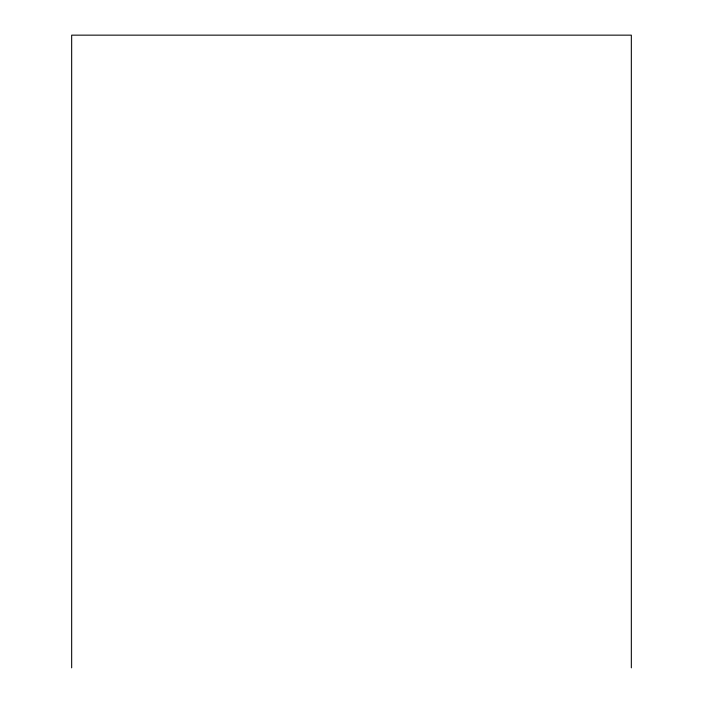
<?xml version="1.0" encoding="UTF-8"?>
<svg xmlns="http://www.w3.org/2000/svg" width="703" height="703" viewBox="0 0 703 703"><rect width="100%" height="100%" fill="white"/><g stroke="black" fill="none" stroke-linecap="round" stroke-linejoin="round"><path stroke-width="1.05" d="M631.329 667.85L631.329 35.15L71.671 35.15L71.671 667.85"/></g></svg>
